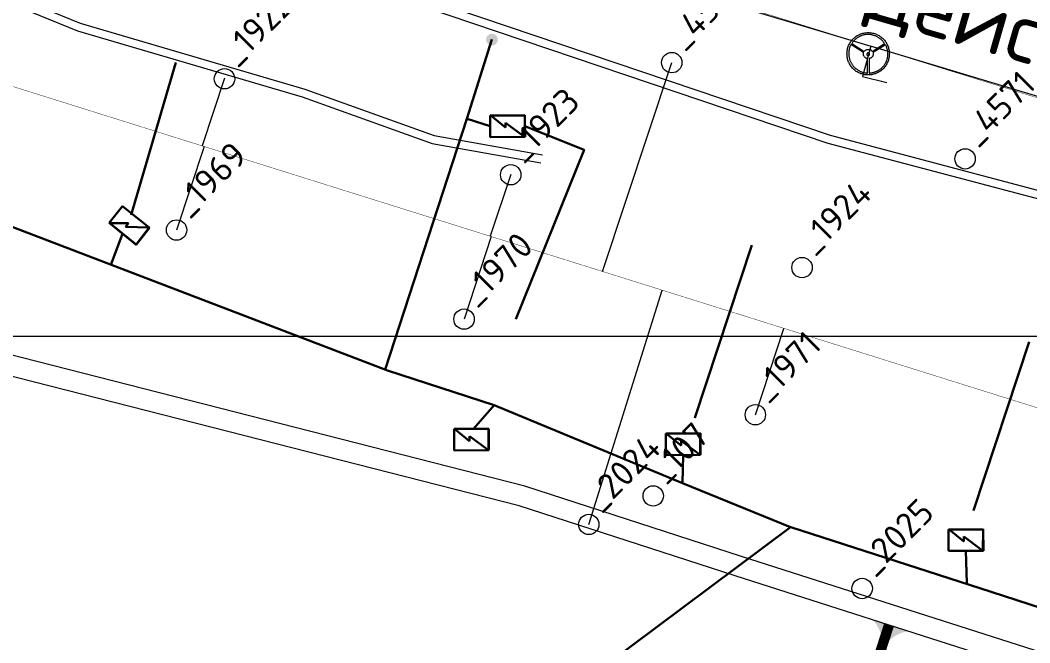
# Model space of a CAD drawing. Header units: millimetres. Extents: x 519 to 9564855, y -810 to 5021775.
# Drawn here: x 9535300.4 to 9535795.6, y 4997849.6 to 4998154.9 of the extents above; entities that cross this region are included whole.
import ezdxf

# ---------------------------------------------------------------- set-up
doc = ezdxf.new("R2010")
doc.units = ezdxf.units.MM
doc.header["$LTSCALE"] = 2
doc.header["$MEASUREMENT"] = 0
doc.linetypes.add('НЕПРЕРЫВНАЯ_ЛИНИЯ', pattern=[0])
for name, color, linetype in [('Existing roads', 41, 'Continuous'), ('Future Roads', 44, 'Continuous'), ('OilColl&Flowlines', 3, 'Continuous'), ('OLD WELLS(dr.bfr2000)', 24, 'Continuous'), ('ROAD_GROUND', 9, 'Continuous')]:
    doc.layers.add(name, color=color, linetype=linetype)
for name, color, linetype, lineweight in [('SteamInjInfrastructure', 25, 'Continuous', 100), ('WELLS(drilled after 2000y)', 6, 'Continuous', 40), ('Электро', 1, 'Continuous', 30), ('Электроснаб', 1, 'Continuous', 18), ('Электроснабжене', 1, 'Continuous', 18)]:
    doc.layers.add(name, color=color, linetype=linetype, lineweight=lineweight)
doc.styles.add('92051501$0$STANDARD', font='simplex.shx')
doc.styles.add('Elect', font='isocpeur.ttf')
doc.linetypes.add('STM_LINE', pattern='A,0.5,-0.2,["S",92051501$0$STANDARD,S=0.1,R=0,X=-0.1,Y=-0.05],-0.05', length=0.75)
doc.linetypes.add('WTR_LINE', pattern='A,0.5,-0.2,["W",92051501$0$STANDARD,S=0.1,R=0,X=-0.1,Y=-0.05],-0.05', length=0.75)

msp = doc.modelspace()

# ---------------------------------------------------------------- hatches: boundary and pattern name
at = {"layer": 'Future Roads', "linetype": 'ByBlock', "lineweight": 0, "ltscale": 25}
h = msp.add_hatch(color=256, dxfattribs=at)
h.paths.add_polyline_path([(9535724.68354, 4997850.7234), (9535723.0963, 4997851.32016, 0.155118741), (9535718.56365, 4997860.85718), (9535727.11925, 4997858.10403)])
h.paths.add_polyline_path([(9535726.20925, 4997850.14977), (9535724.68354, 4997850.7234), (9535727.11925, 4997858.10403), (9535735.91518, 4997855.27355, 0.161550784)])
at = {"layer": 'Электро', "ltscale": 0.05}
h = msp.add_hatch(color=256, dxfattribs=at)
h.paths.add_polyline_path([(9535532.68187, 4998148.16555, 0.414213562), (9535529.05159, 4998146.31689), (9535531.79106, 4998145.42608)])
h.paths.add_polyline_path([(9535532.68187, 4998148.16555), (9535530.90025, 4998142.68662, 0.414281101), (9535534.53073, 4998144.53591, 0.414146027)])
h.paths.add_polyline_path([(9535531.79106, 4998145.42608), (9535529.05159, 4998146.31689, 0.414213562), (9535530.90025, 4998142.68662)])
at = {"layer": 'Электроснаб', "lineweight": 0, "ltscale": 0.05}
h = msp.add_hatch(color=1, dxfattribs=at)
h.paths.add_polyline_path([(9535532.68187, 4998148.16555, 0.414213562), (9535529.05159, 4998146.31689), (9535531.79106, 4998145.42608)])
h.paths.add_polyline_path([(9535532.68187, 4998148.16555), (9535530.90025, 4998142.68662, 0.414281101), (9535534.53073, 4998144.53591, 0.414146027)])
h.paths.add_polyline_path([(9535531.79106, 4998145.42608), (9535529.05159, 4998146.31689, 0.414213562), (9535530.90025, 4998142.68662)])
at = {"layer": 'Электроснабжене', "lineweight": 0, "ltscale": 0.05}
h = msp.add_hatch(color=1, dxfattribs=at)
h.paths.add_polyline_path([(9535532.68187, 4998148.16555, 0.414213562), (9535529.05159, 4998146.31689), (9535531.79106, 4998145.42608)])
h.paths.add_polyline_path([(9535532.68187, 4998148.16555), (9535530.90025, 4998142.68662, 0.414281101), (9535534.53073, 4998144.53591, 0.414146027)])
h.paths.add_polyline_path([(9535531.79106, 4998145.42608), (9535529.05159, 4998146.31689, 0.414213562), (9535530.90025, 4998142.68662)])

# ---------------------------------------------------------------- linework, layer by layer
at = {"color": 5, "linetype": 'WTR_LINE', "lineweight": 0, "ltscale": 20, "const_width": 0.2}
msp.add_lwpolyline([(9534970.03, 4998379.61), (9535160.17, 4998317.49), (9535255.24, 4998286.43), (9535350.01, 4998254.42), (9535444.62, 4998221.88), (9535541.28, 4998196.76), (9535636.81, 4998167.18), (9535732.33, 4998137.6), (9535827.86, 4998108.02), (9535923.38, 4998078.44), (9536018.91, 4998048.86), (9536114.43, 4998019.28), (9536209.96, 4997989.71), (9536305.48, 4997960.13), (9536401.01, 4997930.55), (9536496.9, 4997902.16), (9536592.06, 4997871.39), (9536687.59, 4997841.81), (9536783.11, 4997812.23), (9536878.64, 4997782.65), (9536974.16, 4997753.07), (9537050.97, 4997729.29)], dxfattribs=at)
at = {"layer": 'Existing roads', "color": 0, "linetype": 'ByBlock', "lineweight": 0, "ltscale": 80}
msp.add_line((9533000, 4998000), (9548000, 4998000), dxfattribs=at)
at = {"layer": 'Future Roads', "linetype": 'ByBlock', "lineweight": 0, "const_width": 5, "elevation": 0.00005}
msp.add_lwpolyline([(9535697.09044, 4997767.39988), (9535726.55196, 4997858.24489)], dxfattribs=at)
at = {"layer": 'OilColl&Flowlines', "lineweight": 0}
for p, q in [((9535586.1059, 4998031.66434), (9535620, 4998134.1)), ((9535579.3, 4997907.6), (9535615.32801, 4998022.50159)), ((9535661, 4997961.4), (9535675.02397, 4998003.78361))]:
    msp.add_line(p, q, dxfattribs=at)
for points in [[(9535400.66797, 4998126.40284), (9535389.57113, 4998093.28887)], [(9535390.59905, 4998092.96656), (9535377.1, 4998052)], [(9535541.06797, 4998079.30284), (9535530.90417, 4998048.97314)], [(9535531.45307, 4998048.80103), (9535518.1, 4998008.3)]]:
    msp.add_lwpolyline(points, dxfattribs=at)
at = {"layer": 'OLD WELLS(dr.bfr2000)', "lineweight": 0}
for centre in [(9535620, 4998134.1), (9535400.6, 4998126.2), (9535763.9, 4998086.9), (9535541, 4998079.1), (9535377.1, 4998052), (9535683.9, 4998033.6), (9535518.1, 4998008.3), (9535661, 4997961.4), (9535610.9, 4997921.6), (9535579.3, 4997907.6), (9535713.4, 4997876.2)]:
    msp.add_circle(centre, 5, dxfattribs=at)
at = {"layer": 'ROAD_GROUND', "lineweight": 0}
for points in [[(9536270.4049, 4997853.6064), (9536236.33154, 4997931.7415), (9536073.2548, 4997975.15986), (9535944.97806, 4998024.40996), (9535839.6564, 4998060.83388), (9535697.84581, 4998098.28512), (9535486.65577, 4998169.83393), (9535389.95508, 4998215.61034), (9535250.26805, 4998257.02704), (9535171.01716, 4998265.7464), (9535157.92973, 4998286.09142), (9535137.37166, 4998293.98172), (9534962.55607, 4998349.49998)], [(9536266.73836, 4997852.00749), (9536233.43675, 4997928.37288), (9536072.01989, 4997971.3493), (9535943.60713, 4998020.65162), (9535838.49041, 4998057.00467), (9535696.69203, 4998094.45268), (9535485.15329, 4998166.11963), (9535388.52236, 4998211.86302), (9535249.47448, 4998253.09022), (9535168.68456, 4998261.9789), (9535155.27403, 4998282.82619), (9535136.0485, 4998290.20506), (9534961.34533, 4998345.68762)], [(9534965.25015, 4998268.13933), (9535022.23141, 4998249.20731), (9535136.90643, 4998216.28738), (9535221.59185, 4998189.55585), (9535274.19444, 4998176.25153), (9535329.78541, 4998153.46984), (9535439.92144, 4998121.15103), (9535503.44607, 4998098.30142), (9535556.51333, 4998088.95981)], [(9534963.98895, 4998264.34336), (9535021.04845, 4998245.38535), (9535135.75235, 4998212.45713), (9535220.4985, 4998185.70643), (9535272.93939, 4998172.443), (9535328.46032, 4998149.69002), (9535438.68026, 4998117.34659), (9535502.41488, 4998094.42144), (9535555.81985, 4998085.02038)], [(9536150.56462, 4997737.24512), (9536027.79049, 4997779.291), (9535913.2693, 4997808.99748), (9535654.18289, 4997891.90136), (9535547.99268, 4997926.35678), (9535285.96499, 4997993.20021), (9535083.85457, 4998070.91474)], [(9536147.3247, 4997727.78453), (9536024.91092, 4997769.70699), (9535910.48788, 4997799.38801), (9535651.0966, 4997882.38953), (9535545.21077, 4997916.74619), (9535282.92413, 4997983.65569), (9535080.2656, 4998061.58097)]]:
    msp.add_lwpolyline(points, dxfattribs=at)
at = {"layer": 'SteamInjInfrastructure', "color": 6, "linetype": 'STM_LINE', "lineweight": 0, "ltscale": 15}
for p, q in [((9534960.2049, 4998369.20912, 0), (9535717.71561, 4998142.23645, 0)), ((9535709.35951, 4998146.13267), (9535709.73343, 4998146.45465)), ((9535709.73343, 4998146.45465), (9535710.12813, 4998146.76626)), ((9535710.12813, 4998146.76626), (9535710.53321, 4998147.05708)), ((9535710.53321, 4998147.05708), (9535710.94868, 4998147.32714)), ((9535711.15549, 4998146.34937, 0), (9535710.90621, 4998146.18319, 0)), ((9535710.94868, 4998147.32714), (9535711.38492, 4998147.57642)), ((9535711.40478, 4998146.51555, 0), (9535711.15549, 4998146.34937, 0)), ((9535711.38492, 4998147.57642), (9535711.83155, 4998147.80493)), ((9535711.66445, 4998146.66095, 0), (9535711.40478, 4998146.51555, 0)), ((9535711.92413, 4998146.80636, 0), (9535711.66445, 4998146.66095, 0)), ((9535711.83155, 4998147.80493), (9535712.29895, 4998148.01266)), ((9535712.19419, 4998146.94138, 0), (9535711.92413, 4998146.80636, 0)), ((9535712.46425, 4998147.06601, 0), (9535712.19419, 4998146.94138, 0)), ((9535712.29895, 4998148.01266), (9535712.76635, 4998148.19962)), ((9535712.73431, 4998147.19064, 0), (9535712.46425, 4998147.06601, 0)), ((9535713.01475, 4998147.30488, 0), (9535712.73431, 4998147.19064, 0)), ((9535712.76635, 4998148.19962), (9535713.25453, 4998148.36581)), ((9535713.30558, 4998147.39835, 0), (9535713.01475, 4998147.30488, 0)), ((9535713.25453, 4998148.36581), (9535713.7427, 4998148.50084)), ((9535713.58603, 4998147.49182, 0), (9535713.30558, 4998147.39835, 0)), ((9535713.88724, 4998147.58529, 0), (9535713.58603, 4998147.49182, 0)), ((9535713.7427, 4998148.50084), (9535714.25165, 4998148.62548)), ((9535714.17808, 4998147.65799, 0), (9535713.88724, 4998147.58529, 0)), ((9535714.47929, 4998147.7203, 0), (9535714.17808, 4998147.65799, 0)), ((9535714.25165, 4998148.62548), (9535714.7606, 4998148.70857)), ((9535714.78051, 4998147.77222, 0), (9535714.47929, 4998147.7203, 0)), ((9535714.7606, 4998148.70857), (9535715.27994, 4998148.78128)), ((9535715.08173, 4998147.82414, 0), (9535714.78051, 4998147.77222, 0)), ((9535715.39333, 4998147.85529, 0), (9535715.08173, 4998147.82414, 0)), ((9535715.27994, 4998148.78128), (9535715.80966, 4998148.82282)), ((9535715.70493, 4998147.88644, 0), (9535715.39333, 4998147.85529, 0)), ((9535716.01653, 4998147.89681, 0), (9535715.70493, 4998147.88644, 0)), ((9535715.80966, 4998148.82282), (9535716.34977, 4998148.83321)), ((9535716.32813, 4998147.90719, 0), (9535716.01653, 4998147.89681, 0)), ((9535716.63973, 4998147.89679, 0), (9535716.32813, 4998147.90719, 0)), ((9535716.34977, 4998148.83321), (9535716.87949, 4998148.82282)), ((9535716.95134, 4998147.88639, 0), (9535716.63973, 4998147.89679, 0)), ((9535716.87949, 4998148.82282), (9535717.39883, 4998148.78128)), ((9535717.26294, 4998147.85522, 0), (9535716.95134, 4998147.88639, 0)), ((9535717.56415, 4998147.82405, 0), (9535717.26294, 4998147.85522, 0)), ((9535717.39883, 4998148.78128), (9535717.91816, 4998148.70857)), ((9535717.87575, 4998147.77211, 0), (9535717.56415, 4998147.82405, 0)), ((9535718.17696, 4998147.70977, 0), (9535717.87575, 4998147.77211, 0)), ((9535717.91816, 4998148.70857), (9535718.42711, 4998148.62548)), ((9535718.47817, 4998147.64744, 0), (9535718.17696, 4998147.70977, 0)), ((9535718.42711, 4998148.62548), (9535718.92567, 4998148.50084)), ((9535718.77938, 4998147.56434, 0), (9535718.47817, 4998147.64744, 0)), ((9535719.07021, 4998147.48123, 0), (9535718.77938, 4998147.56434, 0)), ((9535718.92567, 4998148.50084), (9535719.41385, 4998148.36581)), ((9535719.36103, 4998147.38774, 0), (9535719.07021, 4998147.48123, 0)), ((9535719.65186, 4998147.28387, 0), (9535719.36103, 4998147.38774, 0)), ((9535719.41385, 4998148.36581), (9535719.90202, 4998148.19962)), ((9535719.9323, 4998147.1696, 0), (9535719.65186, 4998147.28387, 0)), ((9535719.90202, 4998148.19962), (9535720.36943, 4998148.01266)), ((9535720.21273, 4998147.04495, 0), (9535719.9323, 4998147.1696, 0)), ((9535720.49317, 4998146.9203, 0), (9535720.21273, 4998147.04495, 0)), ((9535720.36943, 4998148.01266), (9535720.82644, 4998147.80493)), ((9535720.76322, 4998146.77488, 0), (9535720.49317, 4998146.9203, 0)), ((9535721.03327, 4998146.62945, 0), (9535720.76322, 4998146.77488, 0)), ((9535720.82644, 4998147.80493), (9535721.27307, 4998147.57642)), ((9535721.29293, 4998146.48403, 0), (9535721.03327, 4998146.62945, 0)), ((9535721.27307, 4998147.57642), (9535721.70931, 4998147.32714)), ((9535721.55259, 4998146.31783, 0), (9535721.29293, 4998146.48403, 0)), ((9535721.80187, 4998146.15163, 0), (9535721.55259, 4998146.31783, 0)), ((9535721.70931, 4998147.32714), (9535722.13517, 4998147.05708)), ((9535722.13517, 4998147.05708), (9535722.54025, 4998146.76626)), ((9535722.54025, 4998146.76626), (9535722.93494, 4998146.45465)), ((9535722.93494, 4998146.45465), (9535723.30886, 4998146.13267)), ((9535706.28505, 4998141.03279), (9535706.43046, 4998141.53135)), ((9535706.43046, 4998141.53135), (9535706.58626, 4998142.00914)), ((9535706.58626, 4998142.00914), (9535706.77322, 4998142.48693)), ((9535706.77322, 4998142.48693), (9535706.98096, 4998142.94395)), ((9535706.98096, 4998142.94395), (9535707.20946, 4998143.39057)), ((9535707.24062, 4998141.42749), (9535707.15753, 4998141.15743)), ((9535707.20946, 4998143.39057), (9535707.45874, 4998143.82682)), ((9535707.3341, 4998141.70793), (9535707.24062, 4998141.42749)), ((9535707.43797, 4998141.97798), (9535707.3341, 4998141.70793)), ((9535707.54184, 4998142.23765), (9535707.43797, 4998141.97798)), ((9535707.45874, 4998143.82682), (9535707.7288, 4998144.25267)), ((9535707.65609, 4998142.49732), (9535707.54184, 4998142.23765)), ((9535707.78073, 4998142.7466), (9535707.65609, 4998142.49732)), ((9535707.7288, 4998144.25267), (9535708.01963, 4998144.65775)), ((9535707.91576, 4998142.99588), (9535707.78073, 4998142.7466)), ((9535714.11663, 4998139.10086), (9535707.91576, 4998142.99588)), ((9535708.01963, 4998144.65775), (9535708.32084, 4998145.05245)), ((9535708.32084, 4998145.05245), (9535708.65322, 4998145.42637)), ((9535708.48601, 4998143.69047, 0), (9535708.3302, 4998143.4412, 0)), ((9535708.3302, 4998143.4412, 0), (9535714.41668, 4998139.62905, 0)), ((9535708.64182, 4998143.92936, 0), (9535708.48601, 4998143.69047, 0)), ((9535708.8184, 4998144.15786, 0), (9535708.64182, 4998143.92936, 0)), ((9535708.65322, 4998145.42637), (9535708.99598, 4998145.7899)), ((9535708.99499, 4998144.38636, 0), (9535708.8184, 4998144.15786, 0)), ((9535709.18196, 4998144.61486, 0), (9535708.99499, 4998144.38636, 0)), ((9535708.99598, 4998145.7899), (9535709.35951, 4998146.13267)), ((9535709.36892, 4998144.83298, 0), (9535709.18196, 4998144.61486, 0)), ((9535709.56628, 4998145.0407, 0), (9535709.36892, 4998144.83298, 0)), ((9535709.77402, 4998145.24843, 0), (9535709.56628, 4998145.0407, 0)), ((9535709.99215, 4998145.45616, 0), (9535709.77402, 4998145.24843, 0)), ((9535710.21028, 4998145.64311, 0), (9535709.99215, 4998145.45616, 0)), ((9535710.43879, 4998145.83006, 0), (9535710.21028, 4998145.64311, 0)), ((9535710.66731, 4998146.01701, 0), (9535710.43879, 4998145.83006, 0)), ((9535710.90621, 4998146.18319, 0), (9535710.66731, 4998146.01701, 0)), ((9535717.71561, 4998142.23645, 0), (9535716.57846, 4998138.0605, 0)), ((9535717.40594, 4998142.32924, 0), (9536130.20608, 4998018.14039, 0)), ((9535718.31169, 4998139.62891, 0), (9535724.39844, 4998143.44061, 0)), ((9535724.90842, 4998142.78815), (9535718.73871, 4998139.10086)), ((9535722.04075, 4998145.97505, 0), (9535721.80187, 4998146.15163, 0)), ((9535722.27964, 4998145.79847, 0), (9535722.04075, 4998145.97505, 0)), ((9535722.51853, 4998145.6115, 0), (9535722.27964, 4998145.79847, 0)), ((9535722.73664, 4998145.41414, 0), (9535722.51853, 4998145.6115, 0)), ((9535722.95476, 4998145.21679, 0), (9535722.73664, 4998145.41414, 0)), ((9535723.16248, 4998145.00905, 0), (9535722.95476, 4998145.21679, 0)), ((9535723.37021, 4998144.80131, 0), (9535723.16248, 4998145.00905, 0)), ((9535723.30886, 4998146.13267), (9535723.6724, 4998145.7899)), ((9535723.55716, 4998144.58318, 0), (9535723.37021, 4998144.80131, 0)), ((9535723.74411, 4998144.36505, 0), (9535723.55716, 4998144.58318, 0)), ((9535723.6724, 4998145.7899), (9535724.01516, 4998145.42637)), ((9535723.92068, 4998144.13654, 0), (9535723.74411, 4998144.36505, 0)), ((9535724.08686, 4998143.90802, 0), (9535723.92068, 4998144.13654, 0)), ((9535724.01516, 4998145.42637), (9535724.34754, 4998145.05245)), ((9535724.25304, 4998143.67951, 0), (9535724.08686, 4998143.90802, 0)), ((9535724.39844, 4998143.44061, 0), (9535724.25304, 4998143.67951, 0)), ((9535724.34754, 4998145.05245), (9535724.65914, 4998144.65775)), ((9535724.65914, 4998144.65775), (9535724.94997, 4998144.25267)), ((9535725.04345, 4998142.53886), (9535724.90842, 4998142.78815)), ((9535724.94997, 4998144.25267), (9535725.22002, 4998143.82682)), ((9535725.16809, 4998142.2792), (9535725.04345, 4998142.53886)), ((9535725.28234, 4998142.00914), (9535725.16809, 4998142.2792)), ((9535725.22002, 4998143.82682), (9535725.4693, 4998143.39057)), ((9535725.39659, 4998141.74947), (9535725.28234, 4998142.00914)), ((9535725.49007, 4998141.47942), (9535725.39659, 4998141.74947)), ((9535725.4693, 4998143.39057), (9535725.69781, 4998142.94395)), ((9535725.58355, 4998141.19898), (9535725.49007, 4998141.47942)), ((9535725.69781, 4998142.94395), (9535725.91593, 4998142.48693)), ((9535725.91593, 4998142.48693), (9535726.10289, 4998142.00914)), ((9535726.10289, 4998142.00914), (9535726.26908, 4998141.53135)), ((9535726.26908, 4998141.53135), (9535726.4041, 4998141.03279)), ((9535705.96306, 4998138.4465), (9535705.97344, 4998138.97622)), ((9535705.97344, 4998137.90639), (9535705.96306, 4998138.4465)), ((9535705.97344, 4998138.97622), (9535706.01499, 4998139.50594)), ((9535706.01499, 4998137.37667), (9535705.97344, 4998137.90639)), ((9535706.01499, 4998139.50594), (9535706.07731, 4998140.02528)), ((9535706.07731, 4998136.85733), (9535706.01499, 4998137.37667)), ((9535706.07731, 4998140.02528), (9535706.17079, 4998140.53423)), ((9535706.17079, 4998136.34838), (9535706.07731, 4998136.85733)), ((9535706.17079, 4998140.53423), (9535706.28505, 4998141.03279)), ((9535706.83554, 4998139.11125), (9535706.82516, 4998138.81003)), ((9535706.82516, 4998138.81003), (9535706.82516, 4998138.50882)), ((9535706.82516, 4998138.50882), (9535706.83554, 4998138.20761)), ((9535706.85632, 4998139.41246), (9535706.83554, 4998139.11125)), ((9535706.83554, 4998138.20761), (9535706.85632, 4998137.90639)), ((9535706.88748, 4998139.71368), (9535706.85632, 4998139.41246)), ((9535706.85632, 4998137.90639), (9535706.87709, 4998137.59479)), ((9535706.87709, 4998137.59479), (9535706.91864, 4998137.29358)), ((9535706.91864, 4998140.00451), (9535706.88748, 4998139.71368)), ((9535706.97057, 4998140.29533), (9535706.91864, 4998140.00451)), ((9535706.91864, 4998137.29358), (9535706.96018, 4998136.99236)), ((9535706.96018, 4998136.99236), (9535707.0225, 4998136.69115)), ((9535707.0225, 4998140.58616), (9535706.97057, 4998140.29533)), ((9535707.08482, 4998140.8666), (9535707.0225, 4998140.58616)), ((9535707.0225, 4998136.69115), (9535707.08482, 4998136.38993)), ((9535707.15753, 4998141.15743), (9535707.08482, 4998140.8666)), ((9535707.08482, 4998136.38993), (9535707.15753, 4998136.08872)), ((9535716.57846, 4998138.0605, 0), (9535713.62207, 4998127.3606, 0)), ((9535713.99199, 4998138.34263), (9535714.00237, 4998138.59191)), ((9535714.01276, 4998138.09335), (9535713.99199, 4998138.34263)), ((9535714.00237, 4998138.59191), (9535714.04392, 4998138.8412)), ((9535714.06469, 4998137.85446), (9535714.01276, 4998138.09335)), ((9535714.04392, 4998138.8412), (9535714.11663, 4998139.10086)), ((9535714.1374, 4998137.62595), (9535714.06469, 4998137.85446)), ((9535714.24127, 4998137.40783), (9535714.1374, 4998137.62595)), ((9535714.36591, 4998137.20009), (9535714.24127, 4998137.40783)), ((9535714.50093, 4998137.00275), (9535714.36591, 4998137.20009)), ((9535714.41668, 4998139.62905, 0), (9535714.62442, 4998139.87832, 0)), ((9535714.66712, 4998136.81579), (9535714.50093, 4998137.00275)), ((9535714.62442, 4998139.87832, 0), (9535714.86332, 4998140.09644, 0)), ((9535714.8437, 4998136.6496), (9535714.66712, 4998136.81579)), ((9535715.04104, 4998136.4938), (9535714.8437, 4998136.6496)), ((9535714.86332, 4998140.09644, 0), (9535715.123, 4998140.273, 0)), ((9535715.24878, 4998136.35877), (9535715.04104, 4998136.4938)), ((9535715.123, 4998140.273, 0), (9535715.38267, 4998140.40802, 0)), ((9535715.38267, 4998140.40802, 0), (9535715.66311, 4998140.50149, 0)), ((9535715.66311, 4998140.50149, 0), (9535715.95394, 4998140.57419, 0)), ((9535715.72535, 4998138.34105, 0), (9535715.71496, 4998138.20602, 0)), ((9535715.71496, 4998138.20602, 0), (9535715.72535, 4998138.071, 0)), ((9535715.76691, 4998138.46569, 0), (9535715.72535, 4998138.34105, 0)), ((9535715.72535, 4998138.071, 0), (9535715.76689, 4998137.95674, 0)), ((9535715.76689, 4998137.95674, 0), (9535715.8292, 4998137.84248, 0)), ((9535715.82923, 4998138.56955, 0), (9535715.76691, 4998138.46569, 0)), ((9535715.8292, 4998137.84248, 0), (9535715.90191, 4998137.749, 0)), ((9535715.90194, 4998138.67342, 0), (9535715.82923, 4998138.56955, 0)), ((9535715.90191, 4998137.749, 0), (9535716.00577, 4998137.6659, 0)), ((9535716.00581, 4998138.74612, 0), (9535715.90194, 4998138.67342, 0)), ((9535715.95394, 4998140.57419, 0), (9535716.24477, 4998140.60533, 0)), ((9535716.00577, 4998137.6659, 0), (9535716.10964, 4998137.61397, 0)), ((9535716.10968, 4998138.80844, 0), (9535716.00581, 4998138.74612, 0)), ((9535716.10964, 4998137.61397, 0), (9535716.23428, 4998137.57241, 0)), ((9535716.23432, 4998138.84998, 0), (9535716.10968, 4998138.80844, 0)), ((9535716.23428, 4998137.57241, 0), (9535716.3693, 4998137.56202, 0)), ((9535716.36935, 4998138.86036, 0), (9535716.23432, 4998138.84998, 0)), ((9535716.24477, 4998140.60533, 0), (9535716.5356, 4998140.60532, 0)), ((9535716.3693, 4998137.56202, 0), (9535716.50433, 4998137.57241, 0)), ((9535716.50438, 4998138.84997, 0), (9535716.36935, 4998138.86036, 0)), ((9535716.50433, 4998137.57241, 0), (9535716.61859, 4998137.61395, 0)), ((9535716.61863, 4998138.80842, 0), (9535716.50438, 4998138.84997, 0)), ((9535716.5356, 4998140.60532, 0), (9535716.81604, 4998140.57415, 0)), ((9535716.61859, 4998137.61395, 0), (9535716.73284, 4998137.66588, 0)), ((9535716.73288, 4998138.7461, 0), (9535716.61863, 4998138.80842, 0)), ((9535716.73284, 4998137.66588, 0), (9535716.82632, 4998137.74897, 0)), ((9535716.82636, 4998138.67339, 0), (9535716.73288, 4998138.7461, 0)), ((9535716.81604, 4998140.57415, 0), (9535717.09648, 4998140.51182, 0)), ((9535716.82632, 4998137.74897, 0), (9535716.90942, 4998137.84245, 0)), ((9535716.90945, 4998138.56951, 0), (9535716.82636, 4998138.67339, 0)), ((9535716.90942, 4998137.84245, 0), (9535716.96136, 4998137.9567, 0)), ((9535716.96138, 4998138.46565, 0), (9535716.90945, 4998138.56951, 0)), ((9535716.96136, 4998137.9567, 0), (9535717.00291, 4998138.07095, 0)), ((9535717.00292, 4998138.341, 0), (9535716.96138, 4998138.46565, 0)), ((9535717.00291, 4998138.07095, 0), (9535717.0133, 4998138.20598, 0)), ((9535717.0133, 4998138.20598, 0), (9535717.00292, 4998138.341, 0)), ((9535717.09648, 4998140.51182, 0), (9535717.35614, 4998140.42872, 0)), ((9535717.35614, 4998140.42872, 0), (9535717.59503, 4998140.31446, 0)), ((9535717.59503, 4998140.31446, 0), (9535717.82354, 4998140.17942, 0)), ((9535717.83507, 4998136.44186), (9535717.61695, 4998136.31722)), ((9535717.82354, 4998140.17942, 0), (9535718.01049, 4998140.01323, 0)), ((9535718.03242, 4998136.59767), (9535717.83507, 4998136.44186)), ((9535718.01049, 4998140.01323, 0), (9535718.17667, 4998139.83665, 0)), ((9535718.20899, 4998136.75347), (9535718.03242, 4998136.59767)), ((9535718.17667, 4998139.83665, 0), (9535718.31169, 4998139.62891, 0)), ((9535718.37518, 4998136.94043), (9535718.20899, 4998136.75347)), ((9535718.5102, 4998137.13777), (9535718.37518, 4998136.94043)), ((9535718.61407, 4998137.34551), (9535718.5102, 4998137.13777)), ((9535718.70755, 4998137.56363), (9535718.61407, 4998137.34551)), ((9535718.76987, 4998137.80252), (9535718.70755, 4998137.56363)), ((9535718.73871, 4998139.10086), (9535718.80103, 4998138.83081)), ((9535718.81142, 4998138.05181), (9535718.76987, 4998137.80252)), ((9535718.80103, 4998138.83081), (9535718.83219, 4998138.56075)), ((9535718.83219, 4998138.30109), (9535718.81142, 4998138.05181)), ((9535718.83219, 4998138.56075), (9535718.83219, 4998138.30109)), ((9535725.66665, 4998140.91854), (9535725.58355, 4998141.19898)), ((9535725.73936, 4998140.6381), (9535725.66665, 4998140.91854)), ((9535725.81206, 4998140.35765), (9535725.73936, 4998140.6381)), ((9535725.77052, 4998136.22374), (9535725.84322, 4998136.52496)), ((9535725.864, 4998140.06683), (9535725.81206, 4998140.35765)), ((9535725.84322, 4998136.52496), (9535725.89516, 4998136.81579)), ((9535725.91593, 4998139.78639), (9535725.864, 4998140.06683)), ((9535725.89516, 4998136.81579), (9535725.9367, 4998137.117)), ((9535725.94709, 4998139.49556), (9535725.91593, 4998139.78639)), ((9535725.9367, 4998137.117), (9535725.96786, 4998137.41822)), ((9535725.97825, 4998139.19434), (9535725.94709, 4998139.49556)), ((9535725.96786, 4998137.41822), (9535725.99902, 4998137.71943)), ((9535725.99902, 4998138.90352), (9535725.97825, 4998139.19434)), ((9535726.0198, 4998138.61269), (9535725.99902, 4998138.90352)), ((9535725.99902, 4998137.71943), (9535726.00941, 4998138.01026)), ((9535726.00941, 4998138.01026), (9535726.0198, 4998138.31147)), ((9535726.0198, 4998138.31147), (9535726.0198, 4998138.61269)), ((9535726.4041, 4998141.03279), (9535726.51836, 4998140.53423)), ((9535726.51836, 4998140.53423), (9535726.61184, 4998140.02528)), ((9535726.61184, 4998136.85733), (9535726.51836, 4998136.34838)), ((9535726.61184, 4998140.02528), (9535726.68455, 4998139.50594)), ((9535726.68455, 4998137.37667), (9535726.61184, 4998136.85733)), ((9535726.68455, 4998139.50594), (9535726.72609, 4998138.97622)), ((9535726.72609, 4998137.90639), (9535726.68455, 4998137.37667)), ((9535726.72609, 4998138.97622), (9535726.73648, 4998138.4465)), ((9535726.73648, 4998138.4465), (9535726.72609, 4998137.90639)), ((9535706.28505, 4998135.84982), (9535706.17079, 4998136.34838)), ((9535706.43046, 4998135.35126), (9535706.28505, 4998135.84982)), ((9535706.58626, 4998134.86308), (9535706.43046, 4998135.35126)), ((9535706.77322, 4998134.39568), (9535706.58626, 4998134.86308)), ((9535706.98096, 4998133.93867), (9535706.77322, 4998134.39568)), ((9535707.20946, 4998133.49204), (9535706.98096, 4998133.93867)), ((9535707.15753, 4998136.08872), (9535707.24062, 4998135.7875)), ((9535707.45874, 4998133.0558), (9535707.20946, 4998133.49204)), ((9535707.24062, 4998135.7875), (9535707.3341, 4998135.49667)), ((9535707.3341, 4998135.49667), (9535707.43797, 4998135.20585)), ((9535707.43797, 4998135.20585), (9535707.55222, 4998134.91502)), ((9535707.7288, 4998132.62994), (9535707.45874, 4998133.0558)), ((9535707.55222, 4998134.91502), (9535707.67687, 4998134.62419)), ((9535707.67687, 4998134.62419), (9535707.81189, 4998134.34375)), ((9535708.01963, 4998132.22486), (9535707.7288, 4998132.62994)), ((9535707.81189, 4998134.34375), (9535707.95731, 4998134.06331)), ((9535707.95731, 4998134.06331), (9535708.11311, 4998133.78287)), ((9535708.32084, 4998131.83017), (9535708.01963, 4998132.22486)), ((9535708.11311, 4998133.78287), (9535708.26891, 4998133.51281)), ((9535708.26891, 4998133.51281), (9535708.44548, 4998133.25314)), ((9535708.65322, 4998131.45624), (9535708.32084, 4998131.83017)), ((9535708.44548, 4998133.25314), (9535708.61167, 4998132.99348)), ((9535708.61167, 4998132.99348), (9535708.79863, 4998132.7442)), ((9535708.99598, 4998131.09271), (9535708.65322, 4998131.45624)), ((9535708.79863, 4998132.7442), (9535708.99598, 4998132.5053)), ((9535708.99598, 4998132.5053), (9535709.19333, 4998132.26641)), ((9535709.19333, 4998132.26641), (9535709.39067, 4998132.0379)), ((9535709.39067, 4998132.0379), (9535709.60879, 4998131.81978)), ((9535709.60879, 4998131.81978), (9535709.81653, 4998131.61204)), ((9535709.81653, 4998131.61204), (9535710.04504, 4998131.40431)), ((9535715.47729, 4998136.23413), (9535715.24878, 4998136.35877)), ((9535715.70579, 4998136.14065), (9535715.47729, 4998136.23413)), ((9535715.94469, 4998136.05756), (9535715.70579, 4998136.14065)), ((9535715.94469, 4998128.99459), (9535715.94469, 4998136.05756)), ((9535717.11839, 4998136.11988), (9535716.83794, 4998136.05756)), ((9535716.83794, 4998136.05756), (9535716.83794, 4998128.99459)), ((9535717.37805, 4998136.21336), (9535717.11839, 4998136.11988)), ((9535717.61695, 4998136.31722), (9535717.37805, 4998136.21336)), ((9535722.75837, 4998131.29006), (9535722.98688, 4998131.4874)), ((9535722.98688, 4998131.4874), (9535723.21538, 4998131.69514)), ((9535723.21538, 4998131.69514), (9535723.43351, 4998131.90287)), ((9535723.43351, 4998131.90287), (9535723.64124, 4998132.13138)), ((9535723.64124, 4998132.13138), (9535723.84897, 4998132.35989)), ((9535724.01516, 4998131.45624), (9535723.6724, 4998131.09271)), ((9535723.84897, 4998132.35989), (9535724.04632, 4998132.59878)), ((9535724.34754, 4998131.83017), (9535724.01516, 4998131.45624)), ((9535724.04632, 4998132.59878), (9535724.23328, 4998132.83768)), ((9535724.23328, 4998132.83768), (9535724.42024, 4998133.08696)), ((9535724.65914, 4998132.22486), (9535724.34754, 4998131.83017)), ((9535724.42024, 4998133.08696), (9535724.58643, 4998133.34663)), ((9535724.58643, 4998133.34663), (9535724.75262, 4998133.61668)), ((9535724.94997, 4998132.62994), (9535724.65914, 4998132.22486)), ((9535724.75262, 4998133.61668), (9535724.90842, 4998133.89712)), ((9535724.90842, 4998133.89712), (9535725.05383, 4998134.17756)), ((9535725.22002, 4998133.0558), (9535724.94997, 4998132.62994)), ((9535725.05383, 4998134.17756), (9535725.18886, 4998134.46839)), ((9535725.18886, 4998134.46839), (9535725.3135, 4998134.74883)), ((9535725.4693, 4998133.49204), (9535725.22002, 4998133.0558)), ((9535725.3135, 4998134.74883), (9535725.41737, 4998135.03966)), ((9535725.41737, 4998135.03966), (9535725.52123, 4998135.34087)), ((9535725.69781, 4998133.93867), (9535725.4693, 4998133.49204)), ((9535725.52123, 4998135.34087), (9535725.61471, 4998135.6317)), ((9535725.61471, 4998135.6317), (9535725.69781, 4998135.92253)), ((9535725.69781, 4998135.92253), (9535725.77052, 4998136.22374)), ((9535725.91593, 4998134.39568), (9535725.69781, 4998133.93867)), ((9535726.10289, 4998134.86308), (9535725.91593, 4998134.39568)), ((9535726.26908, 4998135.35126), (9535726.10289, 4998134.86308)), ((9535726.4041, 4998135.84982), (9535726.26908, 4998135.35126)), ((9535726.51836, 4998136.34838), (9535726.4041, 4998135.84982)), ((9535709.35951, 4998130.74995), (9535708.99598, 4998131.09271)), ((9535709.73343, 4998130.42796), (9535709.35951, 4998130.74995)), ((9535710.12813, 4998130.11636), (9535709.73343, 4998130.42796)), ((9535710.04504, 4998131.40431), (9535710.27354, 4998131.20696)), ((9535710.53321, 4998129.82553), (9535710.12813, 4998130.11636)), ((9535710.27354, 4998131.20696), (9535710.51244, 4998131.02)), ((9535710.51244, 4998131.02), (9535710.75133, 4998130.83304)), ((9535710.94868, 4998129.55548), (9535710.53321, 4998129.82553)), ((9535710.75133, 4998130.83304), (9535710.99023, 4998130.66685)), ((9535711.38492, 4998129.30619), (9535710.94868, 4998129.55548)), ((9535710.99023, 4998130.66685), (9535711.23951, 4998130.50067)), ((9535711.23951, 4998130.50067), (9535711.49917, 4998130.34487)), ((9535711.83155, 4998129.07769), (9535711.38492, 4998129.30619)), ((9535711.49917, 4998130.34487), (9535711.74846, 4998130.18907)), ((9535711.74846, 4998130.18907), (9535712.01851, 4998130.05404)), ((9535712.29895, 4998128.86995), (9535711.83155, 4998129.07769)), ((9535712.01851, 4998130.05404), (9535712.27818, 4998129.91901)), ((9535712.27818, 4998129.91901), (9535712.54823, 4998129.79437)), ((9535712.76635, 4998128.68299), (9535712.29895, 4998128.86995)), ((9535712.54823, 4998129.79437), (9535712.81829, 4998129.68012)), ((9535713.25453, 4998128.52719), (9535712.76635, 4998128.68299)), ((9535712.81829, 4998129.68012), (9535713.09873, 4998129.57625)), ((9535713.09873, 4998129.57625), (9535713.36878, 4998129.47238)), ((9535713.7427, 4998128.38178), (9535713.25453, 4998128.52719)), ((9535713.36878, 4998129.47238), (9535713.64922, 4998129.38929)), ((9535713.64922, 4998129.38929), (9535713.94005, 4998129.30619)), ((9535714.25165, 4998128.26752), (9535713.7427, 4998128.38178)), ((9535713.94005, 4998129.30619), (9535714.22049, 4998129.23349)), ((9535714.22049, 4998129.23349), (9535714.50093, 4998129.17117)), ((9535714.7606, 4998128.17404), (9535714.25165, 4998128.26752)), ((9535714.50093, 4998129.17117), (9535714.79176, 4998129.11923)), ((9535715.27994, 4998128.11172), (9535714.7606, 4998128.17404)), ((9535714.79176, 4998129.11923), (9535715.08259, 4998129.0673)), ((9535715.08259, 4998129.0673), (9535715.36303, 4998129.03614)), ((9535715.80966, 4998128.07018), (9535715.27994, 4998128.11172)), ((9535715.36303, 4998129.03614), (9535715.65386, 4998129.01537)), ((9535715.65386, 4998129.01537), (9535715.94469, 4998128.99459)), ((9535716.34977, 4998128.05979), (9535715.80966, 4998128.07018)), ((9535716.87949, 4998128.07018), (9535716.34977, 4998128.05979)), ((9535716.83794, 4998128.99459), (9535717.11839, 4998129.00498)), ((9535717.39883, 4998128.11172), (9535716.87949, 4998128.07018)), ((9535717.11839, 4998129.00498), (9535717.39883, 4998129.02575)), ((9535717.39883, 4998129.02575), (9535717.67927, 4998129.05691)), ((9535717.91816, 4998128.17404), (9535717.39883, 4998128.11172)), ((9535717.67927, 4998129.05691), (9535717.95971, 4998129.09846)), ((9535718.42711, 4998128.26752), (9535717.91816, 4998128.17404)), ((9535717.95971, 4998129.09846), (9535718.24015, 4998129.15039)), ((9535718.24015, 4998129.15039), (9535718.52059, 4998129.20233)), ((9535718.92567, 4998128.38178), (9535718.42711, 4998128.26752)), ((9535718.52059, 4998129.20233), (9535718.80103, 4998129.27503)), ((9535718.80103, 4998129.27503), (9535719.08147, 4998129.34774)), ((9535719.41385, 4998128.52719), (9535718.92567, 4998128.38178)), ((9535719.08147, 4998129.34774), (9535719.36191, 4998129.43084)), ((9535719.36191, 4998129.43084), (9535719.64236, 4998129.52432)), ((9535719.90202, 4998128.68299), (9535719.41385, 4998128.52719)), ((9535719.64236, 4998129.52432), (9535719.9228, 4998129.62818)), ((9535720.36943, 4998128.86995), (9535719.90202, 4998128.68299)), ((9535719.9228, 4998129.62818), (9535720.19285, 4998129.73205)), ((9535720.19285, 4998129.73205), (9535720.46291, 4998129.85669)), ((9535720.82644, 4998129.07769), (9535720.36943, 4998128.86995)), ((9535720.46291, 4998129.85669), (9535720.73296, 4998129.98133)), ((9535720.73296, 4998129.98133), (9535721.00302, 4998130.11636)), ((9535721.27307, 4998129.30619), (9535720.82644, 4998129.07769)), ((9535721.00302, 4998130.11636), (9535721.26268, 4998130.26177)), ((9535721.26268, 4998130.26177), (9535721.52235, 4998130.40719)), ((9535721.70931, 4998129.55548), (9535721.27307, 4998129.30619)), ((9535721.52235, 4998130.40719), (9535721.78202, 4998130.57337)), ((9535722.13517, 4998129.82553), (9535721.70931, 4998129.55548)), ((9535721.78202, 4998130.57337), (9535722.0313, 4998130.73956)), ((9535722.0313, 4998130.73956), (9535722.28058, 4998130.91614)), ((9535722.54025, 4998130.11636), (9535722.13517, 4998129.82553)), ((9535722.28058, 4998130.91614), (9535722.51947, 4998131.09271)), ((9535722.51947, 4998131.09271), (9535722.75837, 4998131.29006)), ((9535722.93494, 4998130.42796), (9535722.54025, 4998130.11636)), ((9535723.30886, 4998130.74995), (9535722.93494, 4998130.42796)), ((9535723.6724, 4998131.09271), (9535723.30886, 4998130.74995))]:
    msp.add_line(p, q, dxfattribs=at)
at = {"layer": 'SteamInjInfrastructure', "color": 6, "linetype": 'НЕПРЕРЫВНАЯ_ЛИНИЯ', "lineweight": 0, "ltscale": 15}
msp.add_line((9535713.62207, 4998127.3606, 0), (9535725.47296, 4998124.33917, 0), dxfattribs=at)
at = {"layer": 'WELLS(drilled after 2000y)', "color": 3, "linetype": 'ByBlock', "lineweight": 0, "ltscale": 50, "const_width": 0.2}
msp.add_lwpolyline([(9537409.84524, 4998630.24042), (9537247.95011, 4998125.57225), (9537254.36749, 4998013.75625), (9537224.09157, 4997923.70977), (9537222.9636, 4997853.71886), (9537134.38177, 4997535.83011), (9536796.64862, 4997648.4015), (9536752.37299, 4997640.35981), (9536548.72509, 4997706.11339), (9536536.70349, 4997733.5994), (9535089.19293, 4998187.47405), (9535089.19293, 4998187.47405), (9535089.19293, 4998187.47405)], dxfattribs=at)
at = {"layer": 'Электро'}
for p, q in [((9535531.7098, 4998145.45643), (9535519.418, 4998106.55775, 0)), ((9535480.54786, 4997983.18762, 0), (9535070.10881, 4998139.98454, 0)), ((9535354.85947, 4998059.39281), (9535376.78668, 4998134.11633)), ((9535530.91964, 4998108.19924), (9535547.96807, 4998108.30357)), ((9535530.98434, 4998097.62689), (9535530.91964, 4998108.19924)), ((9535547.87082, 4998108.20512), (9535531.27522, 4998108.10356)), ((9535531.27522, 4998108.10356), (9535538.487, 4998102.27633)), ((9535547.79713, 4998097.76266), (9535547.87082, 4998108.20512)), ((9535547.96807, 4998108.30357), (9535548.03277, 4998097.73122)), ((9535519.418, 4998106.55775, 0), (9535479.46286, 4997983.58847, 0)), ((9535530.95199, 4998102.91306), (9535519.64199, 4998106.48697, 0)), ((9535538.487, 4998102.27633), (9535538.47246, 4998104.65156)), ((9535538.47246, 4998104.65156), (9535547.79713, 4998097.76266)), ((9535548.00042, 4998103.0174), (9535577.06148, 4998091.29016)), ((9535548.03277, 4998097.73122), (9535530.98434, 4998097.62689)), ((9535577.06148, 4998091.29016), (9535543.53286, 4998008.20345)), ((9535350.55457, 4998063.71542), (9535343.96249, 4998055.44962)), ((9535363.88356, 4998053.08537), (9535350.55457, 4998063.71542)), ((9535343.96249, 4998055.44962), (9535357.29148, 4998044.81958)), ((9535344.30104, 4998055.30479), (9535353.57212, 4998055.42075)), ((9535357.27599, 4998044.95709), (9535344.30104, 4998055.30479)), ((9535353.57212, 4998055.42075), (9535352.09111, 4998053.56372)), ((9535352.09111, 4998053.56372), (9535363.67898, 4998053.20647)), ((9535363.67898, 4998053.20647), (9535357.27599, 4998044.95709)), ((9535357.29148, 4998044.81958), (9535363.88356, 4998053.08537)), ((9535350.62699, 4998050.1346), (9535344.82098, 4998034.94928, 0)), ((9535631.32701, 4997959.87599), (9535659.33017, 4998044.50788)), ((9535767.9874, 4997914.4022), (9535795.39151, 4997997.22363)), ((9535480.54786, 4997983.18762, 0), (9535532.87174, 4997966.03162, -0.00006)), ((9535532.87174, 4997966.03162, -0.00006), (9535522.69362, 4997954.54409, -0.00006)), ((9535532.87174, 4997966.03162, -0.00006), (9535625.34278, 4997927.89277)), ((9535513.21288, 4997954.44844, 0), (9535530.26131, 4997954.55278, 0)), ((9535513.27758, 4997943.87609, 0), (9535513.21288, 4997954.44844, 0)), ((9535530.16406, 4997954.45433, 0), (9535513.56846, 4997954.35276, 0)), ((9535513.56846, 4997954.35276, 0), (9535520.78024, 4997948.52553, 0)), ((9535530.09037, 4997944.01187, 0), (9535530.16406, 4997954.45433, 0)), ((9535530.26131, 4997954.55278, 0), (9535530.32601, 4997943.98043, 0)), ((9535520.78024, 4997948.52553, 0), (9535520.7657, 4997950.90076, 0)), ((9535520.7657, 4997950.90076, 0), (9535530.09037, 4997944.01187, 0)), ((9535617.04472, 4997952.20334), (9535634.09316, 4997952.30768)), ((9535617.04472, 4997952.20334), (9535634.09316, 4997952.30768)), ((9535617.10943, 4997941.63099), (9535617.04472, 4997952.20334)), ((9535633.9959, 4997952.20923), (9535617.4003, 4997952.10767)), ((9535617.4003, 4997952.10767), (9535624.61208, 4997946.28043)), ((9535624.61208, 4997946.28043), (9535624.59755, 4997948.65567)), ((9535624.59755, 4997948.65567), (9535633.92221, 4997941.76677)), ((9535633.92221, 4997941.76677), (9535633.9959, 4997952.20923)), ((9535634.09316, 4997952.30768), (9535634.15786, 4997941.73533)), ((9535530.32601, 4997943.98043, 0), (9535513.27758, 4997943.87609, 0)), ((9535634.15786, 4997941.73533), (9535617.10943, 4997941.63099)), ((9535625.63364, 4997941.68316), (9535617.10943, 4997941.63099)), ((9535625.63364, 4997941.68316), (9535625.34278, 4997927.89277)), ((9535625.34278, 4997927.89277), (9535678.29748, 4997906.25207, 0)), ((9535183.27486, 4997537.32683, 0), (9535678.29748, 4997906.25207, 0)), ((9535678.42666, 4997906.34592, 0), (9535776.72575, 4997874.61001)), ((9535755.7496, 4997905.15995), (9535772.79803, 4997905.26429)), ((9535755.8143, 4997894.5876), (9535755.7496, 4997905.15995)), ((9535772.70078, 4997905.16584), (9535756.10518, 4997905.06427)), ((9535756.10518, 4997905.06427), (9535763.31696, 4997899.23704)), ((9535772.62709, 4997894.72338), (9535772.70078, 4997905.16584)), ((9535772.79803, 4997905.26429), (9535772.86273, 4997894.69194)), ((9535763.31696, 4997899.23704), (9535763.30242, 4997901.61227)), ((9535763.30242, 4997901.61227), (9535772.62709, 4997894.72338)), ((9535772.86273, 4997894.69194), (9535755.8143, 4997894.5876)), ((9535764.33852, 4997894.63977), (9535764.79753, 4997878.76608, 0)), ((9535776.72575, 4997874.61001), (9535825.3015, 4997858.76861))]:
    msp.add_line(p, q, dxfattribs=at)
at = {"layer": 'Электроснаб', "color": 1, "lineweight": 0}
for p, q in [((9535531.7098, 4998145.45643), (9535519.418, 4998106.55775, 0)), ((9535480.54786, 4997983.18762, 0), (9535070.10881, 4998139.98454, 0)), ((9535354.85947, 4998059.39281), (9535376.78668, 4998134.11633)), ((9535530.91964, 4998108.19924), (9535547.96807, 4998108.30357)), ((9535530.98434, 4998097.62689), (9535530.91964, 4998108.19924)), ((9535547.87082, 4998108.20512), (9535531.27522, 4998108.10356)), ((9535531.27522, 4998108.10356), (9535538.487, 4998102.27633)), ((9535547.79713, 4998097.76266), (9535547.87082, 4998108.20512)), ((9535547.96807, 4998108.30357), (9535548.03277, 4998097.73122)), ((9535519.418, 4998106.55775, 0), (9535479.46286, 4997983.58847, 0)), ((9535530.95199, 4998102.91306), (9535519.64199, 4998106.48697, 0)), ((9535538.487, 4998102.27633), (9535538.47246, 4998104.65156)), ((9535538.47246, 4998104.65156), (9535547.79713, 4998097.76266)), ((9535548.00042, 4998103.0174), (9535577.06148, 4998091.29016)), ((9535548.03277, 4998097.73122), (9535530.98434, 4998097.62689)), ((9535577.06148, 4998091.29016), (9535543.53286, 4998008.20345)), ((9535350.55457, 4998063.71542), (9535343.96249, 4998055.44962)), ((9535363.88356, 4998053.08537), (9535350.55457, 4998063.71542)), ((9535343.96249, 4998055.44962), (9535357.29148, 4998044.81958)), ((9535344.30104, 4998055.30479), (9535353.57212, 4998055.42075)), ((9535357.27599, 4998044.95709), (9535344.30104, 4998055.30479)), ((9535353.57212, 4998055.42075), (9535352.09111, 4998053.56372)), ((9535352.09111, 4998053.56372), (9535363.67898, 4998053.20647)), ((9535363.67898, 4998053.20647), (9535357.27599, 4998044.95709)), ((9535357.29148, 4998044.81958), (9535363.88356, 4998053.08537)), ((9535350.62699, 4998050.1346), (9535344.82098, 4998034.94928, 0)), ((9535631.32701, 4997959.87599), (9535659.33017, 4998044.50788)), ((9535767.9874, 4997914.4022), (9535795.39151, 4997997.22363)), ((9535480.54786, 4997983.18762, 0), (9535532.87174, 4997966.03162, -0.00006)), ((9535532.87174, 4997966.03162, -0.00006), (9535522.69362, 4997954.54409, -0.00006)), ((9535532.87174, 4997966.03162, -0.00006), (9535625.34278, 4997927.89277)), ((9535513.21288, 4997954.44844, 0), (9535530.26131, 4997954.55278, 0)), ((9535513.27758, 4997943.87609, 0), (9535513.21288, 4997954.44844, 0)), ((9535530.16406, 4997954.45433, 0), (9535513.56846, 4997954.35276, 0)), ((9535513.56846, 4997954.35276, 0), (9535520.78024, 4997948.52553, 0)), ((9535530.09037, 4997944.01187, 0), (9535530.16406, 4997954.45433, 0)), ((9535530.26131, 4997954.55278, 0), (9535530.32601, 4997943.98043, 0)), ((9535520.78024, 4997948.52553, 0), (9535520.7657, 4997950.90076, 0)), ((9535520.7657, 4997950.90076, 0), (9535530.09037, 4997944.01187, 0)), ((9535617.04472, 4997952.20334), (9535634.09316, 4997952.30768)), ((9535617.04472, 4997952.20334), (9535634.09316, 4997952.30768)), ((9535617.10943, 4997941.63099), (9535617.04472, 4997952.20334)), ((9535633.9959, 4997952.20923), (9535617.4003, 4997952.10767)), ((9535617.4003, 4997952.10767), (9535624.61208, 4997946.28043)), ((9535624.61208, 4997946.28043), (9535624.59755, 4997948.65567)), ((9535624.59755, 4997948.65567), (9535633.92221, 4997941.76677)), ((9535633.92221, 4997941.76677), (9535633.9959, 4997952.20923)), ((9535634.09316, 4997952.30768), (9535634.15786, 4997941.73533)), ((9535530.32601, 4997943.98043, 0), (9535513.27758, 4997943.87609, 0)), ((9535634.15786, 4997941.73533), (9535617.10943, 4997941.63099)), ((9535625.63364, 4997941.68316), (9535617.10943, 4997941.63099)), ((9535625.63364, 4997941.68316), (9535625.34278, 4997927.89277)), ((9535625.34278, 4997927.89277), (9535678.29748, 4997906.25207, 0)), ((9535678.42666, 4997906.34592, 0), (9535776.72575, 4997874.61001)), ((9535755.7496, 4997905.15995), (9535772.79803, 4997905.26429)), ((9535755.8143, 4997894.5876), (9535755.7496, 4997905.15995)), ((9535772.70078, 4997905.16584), (9535756.10518, 4997905.06427)), ((9535756.10518, 4997905.06427), (9535763.31696, 4997899.23704)), ((9535772.62709, 4997894.72338), (9535772.70078, 4997905.16584)), ((9535772.79803, 4997905.26429), (9535772.86273, 4997894.69194)), ((9535763.31696, 4997899.23704), (9535763.30242, 4997901.61227)), ((9535763.30242, 4997901.61227), (9535772.62709, 4997894.72338)), ((9535772.86273, 4997894.69194), (9535755.8143, 4997894.5876)), ((9535764.33852, 4997894.63977), (9535764.79753, 4997878.76608, 0)), ((9535776.72575, 4997874.61001), (9535825.3015, 4997858.76861))]:
    msp.add_line(p, q, dxfattribs=at)
at = {"layer": 'Электроснаб', "color": 1, "linetype": 'ByBlock', "lineweight": 0}
msp.add_line((9535183.27486, 4997537.32683, 0), (9535678.29748, 4997906.25207, 0), dxfattribs=at)
at = {"layer": 'Электроснабжене', "color": 1, "lineweight": 0}
for p, q in [((9535531.7098, 4998145.45643), (9535519.418, 4998106.55775, 0)), ((9535480.54786, 4997983.18762, 0), (9535070.10881, 4998139.98454, 0)), ((9535354.85947, 4998059.39281), (9535376.78668, 4998134.11633)), ((9535530.91964, 4998108.19924), (9535547.96807, 4998108.30357)), ((9535530.98434, 4998097.62689), (9535530.91964, 4998108.19924)), ((9535547.87082, 4998108.20512), (9535531.27522, 4998108.10356)), ((9535531.27522, 4998108.10356), (9535538.487, 4998102.27633)), ((9535547.79713, 4998097.76266), (9535547.87082, 4998108.20512)), ((9535547.96807, 4998108.30357), (9535548.03277, 4998097.73122)), ((9535519.418, 4998106.55775, 0), (9535479.46286, 4997983.58847, 0)), ((9535530.95199, 4998102.91306), (9535519.64199, 4998106.48697, 0)), ((9535538.487, 4998102.27633), (9535538.47246, 4998104.65156)), ((9535538.47246, 4998104.65156), (9535547.79713, 4998097.76266)), ((9535548.00042, 4998103.0174), (9535577.06148, 4998091.29016)), ((9535548.03277, 4998097.73122), (9535530.98434, 4998097.62689)), ((9535577.06148, 4998091.29016), (9535543.53286, 4998008.20345)), ((9535350.55457, 4998063.71542), (9535343.96249, 4998055.44962)), ((9535363.88356, 4998053.08537), (9535350.55457, 4998063.71542)), ((9535343.96249, 4998055.44962), (9535357.29148, 4998044.81958)), ((9535344.30104, 4998055.30479), (9535353.57212, 4998055.42075)), ((9535357.27599, 4998044.95709), (9535344.30104, 4998055.30479)), ((9535353.57212, 4998055.42075), (9535352.09111, 4998053.56372)), ((9535352.09111, 4998053.56372), (9535363.67898, 4998053.20647)), ((9535363.67898, 4998053.20647), (9535357.27599, 4998044.95709)), ((9535357.29148, 4998044.81958), (9535363.88356, 4998053.08537)), ((9535350.62699, 4998050.1346), (9535344.82098, 4998034.94928, 0)), ((9535631.32701, 4997959.87599), (9535659.33017, 4998044.50788)), ((9535767.9874, 4997914.4022), (9535795.39151, 4997997.22363)), ((9535480.54786, 4997983.18762, 0), (9535532.87174, 4997966.03162, -0.00006)), ((9535532.87174, 4997966.03162, -0.00006), (9535522.69362, 4997954.54409, -0.00006)), ((9535532.87174, 4997966.03162, -0.00006), (9535625.34278, 4997927.89277)), ((9535513.21288, 4997954.44844, 0), (9535530.26131, 4997954.55278, 0)), ((9535513.27758, 4997943.87609, 0), (9535513.21288, 4997954.44844, 0)), ((9535530.16406, 4997954.45433, 0), (9535513.56846, 4997954.35276, 0)), ((9535513.56846, 4997954.35276, 0), (9535520.78024, 4997948.52553, 0)), ((9535530.09037, 4997944.01187, 0), (9535530.16406, 4997954.45433, 0)), ((9535530.26131, 4997954.55278, 0), (9535530.32601, 4997943.98043, 0)), ((9535520.78024, 4997948.52553, 0), (9535520.7657, 4997950.90076, 0)), ((9535520.7657, 4997950.90076, 0), (9535530.09037, 4997944.01187, 0)), ((9535617.04472, 4997952.20334), (9535634.09316, 4997952.30768)), ((9535617.04472, 4997952.20334), (9535634.09316, 4997952.30768)), ((9535617.10943, 4997941.63099), (9535617.04472, 4997952.20334)), ((9535633.9959, 4997952.20923), (9535617.4003, 4997952.10767)), ((9535617.4003, 4997952.10767), (9535624.61208, 4997946.28043)), ((9535624.61208, 4997946.28043), (9535624.59755, 4997948.65567)), ((9535624.59755, 4997948.65567), (9535633.92221, 4997941.76677)), ((9535633.92221, 4997941.76677), (9535633.9959, 4997952.20923)), ((9535634.09316, 4997952.30768), (9535634.15786, 4997941.73533)), ((9535530.32601, 4997943.98043, 0), (9535513.27758, 4997943.87609, 0)), ((9535634.15786, 4997941.73533), (9535617.10943, 4997941.63099)), ((9535625.63364, 4997941.68316), (9535617.10943, 4997941.63099)), ((9535625.63364, 4997941.68316), (9535625.34278, 4997927.89277)), ((9535625.34278, 4997927.89277), (9535678.29748, 4997906.25207, 0)), ((9535678.42666, 4997906.34592, 0), (9535776.72575, 4997874.61001)), ((9535755.7496, 4997905.15995), (9535772.79803, 4997905.26429)), ((9535755.8143, 4997894.5876), (9535755.7496, 4997905.15995)), ((9535772.70078, 4997905.16584), (9535756.10518, 4997905.06427)), ((9535756.10518, 4997905.06427), (9535763.31696, 4997899.23704)), ((9535772.62709, 4997894.72338), (9535772.70078, 4997905.16584)), ((9535772.79803, 4997905.26429), (9535772.86273, 4997894.69194)), ((9535763.31696, 4997899.23704), (9535763.30242, 4997901.61227)), ((9535763.30242, 4997901.61227), (9535772.62709, 4997894.72338)), ((9535772.86273, 4997894.69194), (9535755.8143, 4997894.5876)), ((9535764.33852, 4997894.63977), (9535764.79753, 4997878.76608, 0)), ((9535776.72575, 4997874.61001), (9535825.3015, 4997858.76861))]:
    msp.add_line(p, q, dxfattribs=at)
at = {"layer": 'Электроснабжене', "color": 1, "linetype": 'ByBlock', "lineweight": 0}
msp.add_line((9535183.27486, 4997537.32683, 0), (9535678.29748, 4997906.25207, 0), dxfattribs=at)

# ---------------------------------------------------------------- texts
at = {"layer": 'OLD WELLS(dr.bfr2000)', "lineweight": 0, "style": 'Elect'}
for s, p in [(' _4568', (9535620, 4998134.1)), (' _1922', (9535400.6, 4998126.2)), (' _4571', (9535763.9, 4998086.9)), (' _1923', (9535541, 4998079.1)), (' _1969', (9535377.1, 4998052)), (' _1924', (9535683.9, 4998033.6)), (' _1970', (9535518.1, 4998008.3)), (' _1971', (9535661, 4997961.4)), (' _107', (9535610.9, 4997921.6)), (' _2024', (9535579.3, 4997907.6)), (' _2025', (9535713.4, 4997876.2))]:
    msp.add_text(s, height=12.5, rotation=44.9999999, dxfattribs=at).set_placement(p)
at = {"layer": 'SteamInjInfrastructure', "color": 0, "lineweight": 0, "style": 'Elect'}
msp.add_text('Not in service. / Не действующая. ', height=30, rotation=343.9018691, dxfattribs=at).set_placement((9535333.59866, 4998266.36782))

doc.saveas('drawing.dxf')
